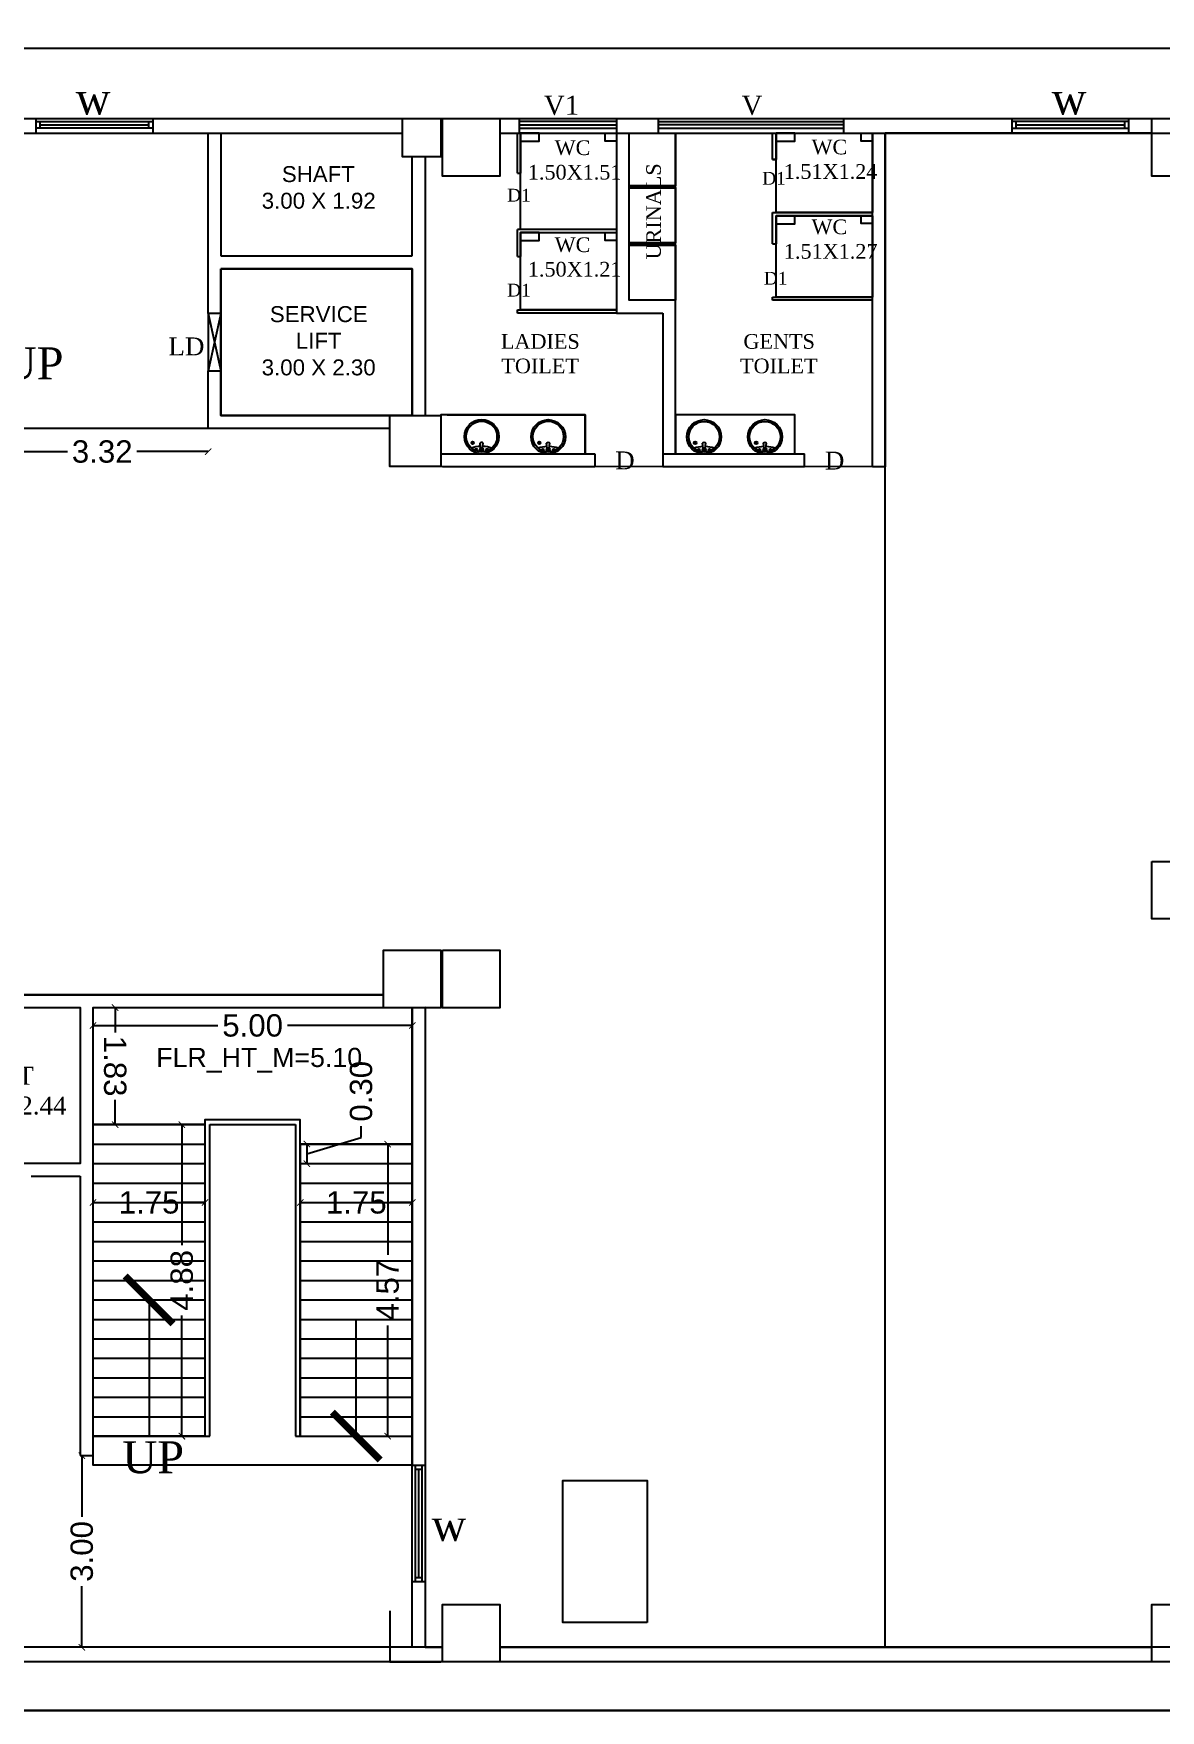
# Model space of a CAD drawing. Header units: metres. Extents: x 3229 to 14086, y -2906 to 1156.
# Drawn here: x 13681.49 to 13699.14, y -2750.87 to -2724.61 of the extents above; entities that cross this region are included whole.
import ezdxf

# ---------------------------------------------------------------- set-up
doc = ezdxf.new("R2010")
doc.units = ezdxf.units.M
doc.header["$MEASUREMENT"] = 0
for name, color, linetype in [('BLK_1_FLR_0_BATH', 1, 'Continuous'), ('BLK_1_FLR_0_BLT_UP_AREA', 18, 'Continuous'), ('BLK_1_FLR_0_CARPET_AREA', 18, 'Continuous'), ('BLK_1_FLR_0_DRINKING_WATER', 7, 'Continuous'), ('BLK_1_FLR_0_EXIT_WIDTH_STAIR', 1, 'Continuous'), ('BLK_1_FLR_0_LIFT_3', 30, 'Continuous'), ('BLK_1_FLR_0_LIFT_7', 30, 'Continuous'), ('BLK_1_FLR_0_REGULAR_ROOM', 3, 'Continuous'), ('BLK_1_FLR_0_STAIR_1', 1, 'Continuous'), ('BLK_1_FLR_0_STAIR_1_FLIGHT_1', 7, 'Continuous'), ('BLK_1_FLR_0_STAIR_1_LANDING_1', 7, 'Continuous'), ('BLK_1_FLR_0_URINAL', 235, 'Continuous'), ('BLK_1_FLR_0_WASH', 55, 'Continuous'), ('BLK_1_FLR_0_WATER_CLOSET', 1, 'Continuous')]:
    doc.layers.add(name, color=color, linetype=linetype)
doc.styles.add('arial', font='arial.ttf', dxfattribs={"height": 0.35})
doc.styles.get("Standard").update_dxf_attribs({"font": 'arial.ttf'})
doc.styles.add('TIMES NEW ROMAN', font='times.ttf')
doc.dimstyles.get("Standard").update_dxf_attribs({"dimtxt": 0.3, "dimasz": 0.2, "dimexe": 0.1, "dimexo": 0.3, "dimgap": 0.09, "dimtad": 1, "dimzin": 0, "dimdsep": 46, "dimtxsty": 'Standard', "dimblk": 'ARCHTICK', "dimcen": 0.09, "dimdle": 0.1, "dimadec": 0, "dimazin": 0, "dimtfac": 1, "dimtofl": 0, "dimtmove": 2, "dimatfit": 0, "dimldrblk": 'ARCHTICK', "dimfxl": 0, "dimtolj": 1, "dimtzin": 0, "dimarcsym": 0})
doc.dimstyles.new('Standard3', dxfattribs={"dimtxt": 0.35, "dimasz": 0.1, "dimexe": 0.18, "dimexo": 0.0625, "dimgap": 0.09, "dimtad": 0, "dimzin": 0, "dimdsep": 46, "dimtxsty": 'arial', "dimblk": 'ARCHTICK', "dimcen": 0.09, "dimse1": 1, "dimse2": 1, "dimadec": 0, "dimazin": 0, "dimtfac": 1, "dimtofl": 0, "dimtmove": 1, "dimatfit": 3, "dimfxl": 0, "dimtolj": 1, "dimtzin": 0, "dimarcsym": 0})

# ---------------------------------------------------------------- blocks, each defined once
blk = doc.blocks.new('_ArchTick')
at = {"color": 0, "linetype": 'ByBlock', "const_width": 0.15}
blk.add_lwpolyline([(-0.5, -0.5), (0.5, 0.5)], dxfattribs=at)
blk = doc.blocks.new('*D8')
at = {"color": 0, "lineweight": -2}
for p, q in [((13640.411, -2724.838), (13721.342, -2724.838)), ((13803.872, -2724.838), (13722.942, -2724.838))]:
    blk.add_line(p, q, dxfattribs=at)
at = {"layer": 'DefPoints', "color": 0}
for p in [(13803.872, -2724.838), (13640.411, -2725.939), (13803.872, -2725.939)]:
    blk.add_point(p, dxfattribs=at)
at = {"color": 0, "lineweight": -2, "xscale": 0.4, "yscale": 0.4, "zscale": 0.4, "rotation": 180}
blk.add_blockref('_ArchTick', (13640.411, -2724.838), dxfattribs=at)
at = {"color": 0, "lineweight": -2, "xscale": 0.4, "yscale": 0.4, "zscale": 0.4}
blk.add_blockref('_ArchTick', (13803.872, -2724.838), dxfattribs=at)
at = {"color": 0, "insert": (13722.142, -2724.838), "char_height": 0.35, "attachment_point": 5, "style": 'arial'}
blk.add_mtext('\\A1;163.46', dxfattribs=at)
blk = doc.blocks.new('*D20')
at = {"color": 0, "lineweight": -2}
for p, q in [((13686.621, -2741.894), (13686.621, -2741.714)), ((13685.77, -2742.149), (13686.621, -2741.894)), ((13685.77, -2741.997), (13685.77, -2742.302))]:
    blk.add_line(p, q, dxfattribs=at)
at = {"layer": 'DefPoints', "color": 0}
for p in [(13685.668, -2741.997), (13685.668, -2742.302), (13685.77, -2742.302)]:
    blk.add_point(p, dxfattribs=at)
at = {"color": 0, "lineweight": -2, "xscale": 0.1, "yscale": 0.1, "zscale": 0.1}
for p, rotation in [((13685.77, -2741.997), 90), ((13685.77, -2742.302), 270)]:
    blk.add_blockref('_ArchTick', p, dxfattribs=dict(at, rotation=rotation))
at = {"color": 0, "insert": (13686.621, -2741.17), "char_height": 0.35, "attachment_point": 5, "rotation": 90, "style": 'arial'}
blk.add_mtext('\\A1;0.30', dxfattribs=at)
blk = doc.blocks.new('*D80')
at = {"color": 0, "lineweight": -2}
for p, q in [((13685.668, -2742.912), (13686.016, -2742.912)), ((13687.422, -2742.912), (13687.075, -2742.912))]:
    blk.add_line(p, q, dxfattribs=at)
at = {"layer": 'DefPoints', "color": 0}
for p in [(13685.668, -2742.912), (13685.668, -2742.912), (13687.422, -2742.912)]:
    blk.add_point(p, dxfattribs=at)
at = {"color": 0, "lineweight": -2, "xscale": 0.1, "yscale": 0.1, "zscale": 0.1, "rotation": 180}
blk.add_blockref('_ArchTick', (13685.668, -2742.912), dxfattribs=at)
at = {"color": 0, "lineweight": -2, "xscale": 0.1, "yscale": 0.1, "zscale": 0.1}
blk.add_blockref('_ArchTick', (13687.422, -2742.912), dxfattribs=at)
at = {"color": 0, "insert": (13686.545, -2742.912), "char_height": 0.35, "attachment_point": 5, "style": 'arial'}
blk.add_mtext('\\A1;1.75', dxfattribs=at)
blk = doc.blocks.new('*D81')
at = {"color": 0, "lineweight": -2}
for p, q in [((13682.422, -2742.912), (13682.769, -2742.912)), ((13684.175, -2742.912), (13683.828, -2742.912))]:
    blk.add_line(p, q, dxfattribs=at)
at = {"layer": 'DefPoints', "color": 0}
for p in [(13682.422, -2742.912), (13682.422, -2742.912), (13684.175, -2742.912)]:
    blk.add_point(p, dxfattribs=at)
at = {"color": 0, "lineweight": -2, "xscale": 0.1, "yscale": 0.1, "zscale": 0.1, "rotation": 180}
blk.add_blockref('_ArchTick', (13682.422, -2742.912), dxfattribs=at)
at = {"color": 0, "lineweight": -2, "xscale": 0.1, "yscale": 0.1, "zscale": 0.1}
blk.add_blockref('_ArchTick', (13684.175, -2742.912), dxfattribs=at)
at = {"color": 0, "insert": (13683.299, -2742.912), "char_height": 0.35, "attachment_point": 5, "style": 'arial'}
blk.add_mtext('\\A1;1.75', dxfattribs=at)
blk = doc.blocks.new('*D82')
at = {"layer": 'BLK_1_FLR_0_STAIR_1_FLIGHT_1', "color": 0, "lineweight": -2, "ltscale": 0.2}
for p, q in [((13683.812, -2741.692), (13683.812, -2743.579)), ((13683.812, -2746.57), (13683.812, -2744.683))]:
    blk.add_line(p, q, dxfattribs=at)
at = {"layer": 'DefPoints', "color": 0, "ltscale": 0.2}
for p in [(13684.175, -2741.692), (13683.812, -2746.57), (13684.175, -2746.57)]:
    blk.add_point(p, dxfattribs=at)
at = {"layer": 'BLK_1_FLR_0_STAIR_1_FLIGHT_1', "color": 0, "lineweight": -2, "ltscale": 0.2, "xscale": 0.1, "yscale": 0.1, "zscale": 0.1}
for p, rotation in [((13683.812, -2741.692), 90), ((13683.812, -2746.57), 270)]:
    blk.add_blockref('_ArchTick', p, dxfattribs=dict(at, rotation=rotation))
at = {"layer": 'BLK_1_FLR_0_STAIR_1_FLIGHT_1', "color": 0, "ltscale": 0.2, "insert": (13683.812, -2744.131), "char_height": 0.35, "attachment_point": 5, "rotation": 90, "style": 'arial'}
blk.add_mtext('\\A1;4.88', dxfattribs=at)
blk = doc.blocks.new('*D83')
at = {"layer": 'BLK_1_FLR_0_STAIR_1_FLIGHT_1', "color": 0, "lineweight": -2, "ltscale": 0.2}
for p, q in [((13687.037, -2741.997), (13687.037, -2743.732)), ((13687.037, -2746.57), (13687.037, -2744.835))]:
    blk.add_line(p, q, dxfattribs=at)
at = {"layer": 'DefPoints', "color": 0, "ltscale": 0.2}
for p in [(13687.422, -2741.997), (13687.037, -2746.57), (13687.422, -2746.57)]:
    blk.add_point(p, dxfattribs=at)
at = {"layer": 'BLK_1_FLR_0_STAIR_1_FLIGHT_1', "color": 0, "lineweight": -2, "ltscale": 0.2, "xscale": 0.1, "yscale": 0.1, "zscale": 0.1}
for p, rotation in [((13687.037, -2741.997), 90), ((13687.037, -2746.57), 270)]:
    blk.add_blockref('_ArchTick', p, dxfattribs=dict(at, rotation=rotation))
at = {"layer": 'BLK_1_FLR_0_STAIR_1_FLIGHT_1', "color": 0, "ltscale": 0.2, "insert": (13687.037, -2744.284), "char_height": 0.35, "attachment_point": 5, "rotation": 90, "style": 'arial'}
blk.add_mtext('\\A1;4.57', dxfattribs=at)
blk = doc.blocks.new('*D116')
at = {"layer": 'BLK_1_FLR_0_STAIR_1_LANDING_1', "color": 0, "lineweight": -2}
for p, q in [((13682.421, -2740.141), (13684.377, -2740.141)), ((13687.422, -2740.141), (13685.465, -2740.141))]:
    blk.add_line(p, q, dxfattribs=at)
at = {"layer": 'DefPoints', "color": 0}
for p in [(13682.421, -2739.86), (13687.422, -2739.86), (13687.422, -2740.141)]:
    blk.add_point(p, dxfattribs=at)
at = {"layer": 'BLK_1_FLR_0_STAIR_1_LANDING_1', "color": 0, "lineweight": -2, "xscale": 0.1, "yscale": 0.1, "zscale": 0.1, "rotation": 180}
blk.add_blockref('_ArchTick', (13682.421, -2740.141), dxfattribs=at)
at = {"layer": 'BLK_1_FLR_0_STAIR_1_LANDING_1', "color": 0, "lineweight": -2, "xscale": 0.1, "yscale": 0.1, "zscale": 0.1}
blk.add_blockref('_ArchTick', (13687.422, -2740.141), dxfattribs=at)
at = {"layer": 'BLK_1_FLR_0_STAIR_1_LANDING_1', "color": 0, "insert": (13684.921, -2740.141), "char_height": 0.35, "attachment_point": 5, "style": 'arial'}
blk.add_mtext('\\A1;5.00', dxfattribs=at)
blk = doc.blocks.new('*D117')
at = {"layer": 'BLK_1_FLR_0_STAIR_1_LANDING_1', "color": 0, "lineweight": -2}
for p, q in [((13682.766, -2739.86), (13682.766, -2740.248)), ((13682.767, -2741.692), (13682.767, -2741.304))]:
    blk.add_line(p, q, dxfattribs=at)
at = {"layer": 'DefPoints', "color": 0}
for p in [(13682.421, -2739.86), (13682.422, -2741.692), (13682.767, -2741.692)]:
    blk.add_point(p, dxfattribs=at)
at = {"layer": 'BLK_1_FLR_0_STAIR_1_LANDING_1', "color": 0, "lineweight": -2, "xscale": 0.1, "yscale": 0.1, "zscale": 0.1}
for p, rotation in [((13682.766, -2739.86), 90.05057263460154), ((13682.767, -2741.692), 270.0505726346015)]:
    blk.add_blockref('_ArchTick', p, dxfattribs=dict(at, rotation=rotation))
at = {"layer": 'BLK_1_FLR_0_STAIR_1_LANDING_1', "color": 0, "insert": (13682.766, -2740.776), "char_height": 0.35, "attachment_point": 5, "rotation": 270.0506, "style": 'arial'}
blk.add_mtext('\\A1;1.83', dxfattribs=at)
blk = doc.blocks.new('*D145')
at = {"layer": 'BLK_1_FLR_0_EXIT_WIDTH_STAIR', "color": 0, "lineweight": -2}
for p, q in [((13680.906, -2731.155), (13682.022, -2731.155)), ((13684.223, -2731.155), (13683.107, -2731.155))]:
    blk.add_line(p, q, dxfattribs=at)
at = {"layer": 'DefPoints', "color": 0}
for p in [(13680.906, -2730.79), (13684.223, -2730.79), (13684.223, -2731.155)]:
    blk.add_point(p, dxfattribs=at)
at = {"layer": 'BLK_1_FLR_0_EXIT_WIDTH_STAIR', "color": 0, "lineweight": -2, "xscale": 0.1, "yscale": 0.1, "zscale": 0.1}
for p, rotation in [((13680.906, -2731.155), 179.9968598997327), ((13684.223, -2731.155), 359.9968598997327)]:
    blk.add_blockref('_ArchTick', p, dxfattribs=dict(at, rotation=rotation))
at = {"layer": 'BLK_1_FLR_0_EXIT_WIDTH_STAIR', "color": 0, "insert": (13682.565, -2731.155), "char_height": 0.35, "attachment_point": 5, "rotation": 359.9969, "style": 'arial'}
blk.add_mtext('\\A1;3.32', dxfattribs=at)
blk = doc.blocks.new('*D146')
at = {"layer": 'BLK_1_FLR_0_EXIT_WIDTH_STAIR', "color": 0, "lineweight": -2}
for p, q in [((13682.246, -2746.875), (13682.246, -2747.831)), ((13682.246, -2749.875), (13682.246, -2748.919))]:
    blk.add_line(p, q, dxfattribs=at)
at = {"layer": 'DefPoints', "color": 0}
for p in [(13682.221, -2746.875), (13682.221, -2749.875), (13682.246, -2749.875)]:
    blk.add_point(p, dxfattribs=at)
at = {"layer": 'BLK_1_FLR_0_EXIT_WIDTH_STAIR', "color": 0, "lineweight": -2, "xscale": 0.1, "yscale": 0.1, "zscale": 0.1}
for p, rotation in [((13682.246, -2746.875), 90), ((13682.246, -2749.875), 270)]:
    blk.add_blockref('_ArchTick', p, dxfattribs=dict(at, rotation=rotation))
at = {"layer": 'BLK_1_FLR_0_EXIT_WIDTH_STAIR', "color": 0, "insert": (13682.246, -2748.375), "char_height": 0.35, "attachment_point": 5, "rotation": 90, "style": 'arial'}
blk.add_mtext('\\A1;3.00', dxfattribs=at)

msp = doc.modelspace()

# ---------------------------------------------------------------- linework, layer by layer
at = {"color": 0, "ltscale": 0.2}
for p, q in [((13681.527, -2725.939), (13681.527, -2726.169)), ((13683.356, -2725.939), (13683.356, -2726.169)), ((13684.223, -2725.939), (13684.223, -2725.938)), ((13684.423, -2725.938), (13684.423, -2725.939)), ((13689.097, -2725.939), (13689.097, -2726.169)), ((13690.621, -2725.939), (13690.621, -2726.169)), ((13691.276, -2725.939), (13691.276, -2726.169)), ((13694.178, -2725.939), (13694.178, -2726.169)), ((13696.816, -2725.939), (13696.816, -2726.169)), ((13698.644, -2725.939), (13698.644, -2726.169)), ((13681.527, -2725.988), (13683.356, -2725.988)), ((13683.356, -2726.09), (13681.527, -2726.09)), ((13681.59, -2725.988), (13681.59, -2726.09)), ((13681.59, -2726.039), (13683.292, -2726.039)), ((13683.292, -2725.988), (13683.292, -2726.09)), ((13684.223, -2728.991), (13684.223, -2726.169)), ((13684.423, -2726.169), (13684.423, -2728.091)), ((13689.069, -2726.792), (13689.069, -2726.169)), ((13690.623, -2725.988), (13689.097, -2725.988)), ((13689.097, -2726.039), (13690.621, -2726.04)), ((13689.097, -2726.09), (13690.621, -2726.09)), ((13689.119, -2726.169), (13689.119, -2726.792)), ((13690.623, -2726.169), (13690.623, -2728.985)), ((13690.821, -2728.785), (13690.821, -2726.169)), ((13691.276, -2725.988), (13694.178, -2725.988)), ((13694.178, -2726.039), (13691.276, -2726.039)), ((13691.276, -2726.09), (13694.178, -2726.09)), ((13691.547, -2728.785), (13691.547, -2726.169)), ((13693.064, -2726.578), (13693.064, -2726.169)), ((13693.122, -2726.169), (13693.122, -2726.578)), ((13694.631, -2731.391), (13694.632, -2726.169)), ((13694.831, -2731.391), (13694.832, -2726.169)), ((13698.644, -2725.988), (13696.816, -2725.988)), ((13696.816, -2726.09), (13698.644, -2726.09)), ((13696.879, -2725.988), (13696.879, -2726.09)), ((13696.879, -2726.039), (13698.581, -2726.039)), ((13698.581, -2725.988), (13698.581, -2726.09)), ((13687.422, -2728.091), (13687.422, -2726.538)), ((13687.622, -2726.538), (13687.622, -2730.59)), ((13693.122, -2726.578), (13693.064, -2726.578)), ((13693.064, -2726.578), (13693.122, -2726.578)), ((13689.069, -2726.792), (13689.119, -2726.792)), ((13690.821, -2726.992), (13691.547, -2726.992)), ((13691.547, -2727.03), (13690.821, -2727.03)), ((13693.064, -2727.901), (13693.064, -2727.412)), ((13693.064, -2727.412), (13694.632, -2727.412)), ((13693.122, -2727.462), (13693.122, -2727.901)), ((13694.631, -2727.462), (13693.122, -2727.462)), ((13689.069, -2728.101), (13689.069, -2727.676)), ((13690.623, -2727.676), (13689.069, -2727.676)), ((13689.119, -2727.726), (13689.119, -2728.101)), ((13689.119, -2727.726), (13690.623, -2727.726)), ((13690.821, -2727.884), (13691.547, -2727.884)), ((13691.547, -2727.922), (13690.821, -2727.922)), ((13693.064, -2727.901), (13693.122, -2727.901)), ((13684.423, -2728.091), (13687.422, -2728.091)), ((13687.422, -2728.291), (13684.423, -2728.291)), ((13684.423, -2728.291), (13684.423, -2728.991)), ((13687.422, -2730.59), (13687.422, -2728.291)), ((13689.069, -2728.101), (13689.119, -2728.101)), ((13691.547, -2728.785), (13690.821, -2728.785)), ((13691.547, -2731.19), (13691.547, -2728.785)), ((13693.064, -2728.736), (13694.631, -2728.736)), ((13693.064, -2728.785), (13693.064, -2728.736)), ((13694.631, -2728.785), (13693.064, -2728.785)), ((13684.423, -2728.991), (13684.223, -2728.991)), ((13689.069, -2728.936), (13690.623, -2728.936)), ((13689.069, -2728.985), (13689.069, -2728.936)), ((13690.623, -2728.985), (13689.069, -2728.985)), ((13690.623, -2728.985), (13691.347, -2728.985)), ((13691.347, -2728.985), (13691.346, -2731.187)), ((13684.223, -2730.79), (13684.223, -2729.891)), ((13684.223, -2729.891), (13684.423, -2729.891)), ((13684.423, -2729.891), (13684.423, -2730.59)), ((13684.423, -2730.59), (13687.072, -2730.59)), ((13687.969, -2730.58), (13690.13, -2730.58)), ((13690.13, -2730.58), (13690.13, -2731.187)), ((13693.414, -2730.58), (13691.547, -2730.58)), ((13693.414, -2731.187), (13693.414, -2730.58)), ((13687.072, -2730.79), (13684.223, -2730.79)), ((13687.869, -2731.187), (13690.28, -2731.187)), ((13688.347, -2731.015), (13688.39, -2731.015)), ((13688.368, -2730.994), (13688.368, -2731.037)), ((13688.418, -2731.122), (13688.41, -2731.117)), ((13688.418, -2731.127), (13688.41, -2731.132)), ((13688.423, -2731.119), (13688.423, -2731.109)), ((13688.423, -2731.13), (13688.423, -2731.139)), ((13688.427, -2731.122), (13688.436, -2731.117)), ((13688.427, -2731.127), (13688.436, -2731.132)), ((13688.493, -2731.1), (13688.483, -2731.02)), ((13688.524, -2731.1), (13688.534, -2731.02)), ((13688.589, -2731.122), (13688.581, -2731.117)), ((13688.589, -2731.127), (13688.581, -2731.132)), ((13688.594, -2731.119), (13688.594, -2731.109)), ((13688.594, -2731.13), (13688.594, -2731.139)), ((13688.598, -2731.122), (13688.607, -2731.117)), ((13688.598, -2731.127), (13688.607, -2731.132)), ((13689.391, -2731.018), (13689.434, -2731.018)), ((13689.412, -2730.996), (13689.412, -2731.039)), ((13689.462, -2731.124), (13689.453, -2731.119)), ((13689.462, -2731.129), (13689.453, -2731.134)), ((13689.467, -2731.121), (13689.467, -2731.111)), ((13689.467, -2731.132), (13689.467, -2731.142)), ((13689.471, -2731.124), (13689.48, -2731.119)), ((13689.471, -2731.129), (13689.48, -2731.134)), ((13689.537, -2731.103), (13689.526, -2731.023)), ((13689.567, -2731.103), (13689.578, -2731.023)), ((13689.633, -2731.124), (13689.624, -2731.119)), ((13689.633, -2731.129), (13689.624, -2731.134)), ((13689.638, -2731.121), (13689.638, -2731.111)), ((13689.638, -2731.132), (13689.638, -2731.142)), ((13689.642, -2731.124), (13689.651, -2731.119)), ((13689.642, -2731.129), (13689.651, -2731.134)), ((13690.28, -2731.187), (13690.28, -2731.39)), ((13691.346, -2731.187), (13693.564, -2731.187)), ((13691.346, -2731.19), (13691.346, -2731.39)), ((13691.833, -2731.018), (13691.876, -2731.018)), ((13691.855, -2730.996), (13691.855, -2731.039)), ((13691.905, -2731.124), (13691.896, -2731.119)), ((13691.905, -2731.129), (13691.896, -2731.134)), ((13691.909, -2731.121), (13691.909, -2731.111)), ((13691.909, -2731.132), (13691.909, -2731.142)), ((13691.914, -2731.124), (13691.922, -2731.119)), ((13691.914, -2731.129), (13691.922, -2731.134)), ((13691.979, -2731.103), (13691.969, -2731.023)), ((13692.01, -2731.103), (13692.02, -2731.023)), ((13692.076, -2731.124), (13692.067, -2731.119)), ((13692.076, -2731.129), (13692.067, -2731.134)), ((13692.08, -2731.121), (13692.08, -2731.111)), ((13692.08, -2731.132), (13692.08, -2731.142)), ((13692.085, -2731.124), (13692.093, -2731.119)), ((13692.085, -2731.129), (13692.093, -2731.134)), ((13692.786, -2731.018), (13692.829, -2731.018)), ((13692.808, -2730.996), (13692.808, -2731.039)), ((13692.857, -2731.124), (13692.849, -2731.119)), ((13692.857, -2731.129), (13692.849, -2731.134)), ((13692.862, -2731.121), (13692.862, -2731.111)), ((13692.862, -2731.132), (13692.862, -2731.142)), ((13692.867, -2731.124), (13692.875, -2731.119)), ((13692.867, -2731.129), (13692.875, -2731.134)), ((13692.932, -2731.103), (13692.922, -2731.023)), ((13692.963, -2731.103), (13692.973, -2731.023)), ((13693.028, -2731.124), (13693.02, -2731.119)), ((13693.028, -2731.129), (13693.02, -2731.134)), ((13693.033, -2731.121), (13693.033, -2731.111)), ((13693.033, -2731.132), (13693.033, -2731.142)), ((13693.038, -2731.124), (13693.046, -2731.119)), ((13693.038, -2731.129), (13693.046, -2731.134)), ((13693.564, -2731.39), (13693.564, -2731.187)), ((13687.894, -2731.39), (13690.28, -2731.39)), ((13691.346, -2731.39), (13693.564, -2731.39)), ((13694.831, -2731.391), (13694.631, -2731.391)), ((13686.972, -2739.66), (13674.949, -2739.66)), ((13679.78, -2739.86), (13682.221, -2739.86)), ((13682.221, -2739.86), (13682.221, -2742.301)), ((13682.421, -2746.875), (13682.421, -2739.86)), ((13682.421, -2739.86), (13686.972, -2739.86)), ((13687.422, -2749.875), (13687.422, -2739.86)), ((13687.622, -2739.86), (13687.622, -2749.875)), ((13682.422, -2741.692), (13684.175, -2741.692)), ((13685.668, -2741.616), (13684.175, -2741.616)), ((13684.175, -2741.616), (13684.175, -2746.57)), ((13684.251, -2746.57), (13684.251, -2741.692)), ((13684.251, -2741.692), (13685.592, -2741.692)), ((13685.592, -2741.692), (13685.592, -2746.57)), ((13685.668, -2746.57), (13685.668, -2741.616)), ((13682.422, -2741.997), (13684.175, -2741.997)), ((13685.668, -2741.997), (13687.422, -2741.997)), ((13682.221, -2742.301), (13681.451, -2742.301)), ((13681.451, -2742.501), (13682.221, -2742.501)), ((13682.221, -2742.501), (13682.221, -2746.875)), ((13682.422, -2742.302), (13684.175, -2742.302)), ((13685.668, -2742.302), (13687.422, -2742.302)), ((13682.422, -2742.607), (13684.175, -2742.607)), ((13685.668, -2742.607), (13687.422, -2742.607)), ((13685.668, -2742.912), (13687.422, -2742.912)), ((13685.668, -2743.216), (13687.422, -2743.216)), ((13685.668, -2743.521), (13687.422, -2743.521)), ((13685.668, -2743.826), (13687.422, -2743.826)), ((13685.668, -2744.131), (13687.422, -2744.131)), ((13685.668, -2744.436), (13687.422, -2744.436)), ((13685.668, -2744.741), (13687.422, -2744.741)), ((13685.668, -2745.046), (13687.422, -2745.046)), ((13685.668, -2745.351), (13687.422, -2745.351)), ((13685.668, -2745.655), (13687.422, -2745.655)), ((13685.668, -2745.96), (13687.422, -2745.96)), ((13685.668, -2746.265), (13687.422, -2746.265)), ((13682.422, -2746.57), (13684.175, -2746.57)), ((13684.175, -2746.57), (13684.251, -2746.57)), ((13685.592, -2746.57), (13685.668, -2746.57)), ((13685.668, -2746.57), (13687.422, -2746.57)), ((13682.221, -2746.875), (13682.421, -2746.875)), ((13687.422, -2747.023), (13687.622, -2747.023)), ((13687.471, -2748.852), (13687.471, -2747.023)), ((13687.471, -2747.086), (13687.573, -2747.086)), ((13687.522, -2747.086), (13687.522, -2748.789)), ((13687.573, -2747.023), (13687.573, -2748.852)), ((13687.573, -2748.789), (13687.471, -2748.789)), ((13687.622, -2748.852), (13687.422, -2748.852)), ((13662.936, -2750.865), (13716.167, -2750.865))]:
    msp.add_line(p, q, dxfattribs=at)
at = {"color": 0}
for p, q in [((13684.223, -2728.991), (13684.223, -2729.891)), ((13684.423, -2728.991), (13684.223, -2729.891)), ((13684.223, -2728.991), (13684.423, -2729.891)), ((13684.423, -2728.991), (13684.423, -2729.891)), ((13687.069, -2749.305), (13687.069, -2750.105)), ((13687.069, -2750.105), (13687.869, -2750.105))]:
    msp.add_line(p, q, dxfattribs=at)
at = {"color": 0, "ltscale": 0.2}
for points in [[(13674.849, -2725.939), (13687.269, -2725.939)], [(13687.269, -2725.939), (13687.869, -2725.939), (13687.869, -2726.539), (13687.269, -2726.539), (13687.269, -2725.939)], [(13688.794, -2725.939), (13699.006, -2725.939)], [(13674.849, -2726.169), (13687.269, -2726.169)], [(13688.794, -2726.169), (13699.006, -2726.169)], [(13687.068, -2730.59), (13687.869, -2730.59), (13687.869, -2731.39), (13687.069, -2731.39), (13687.069, -2730.59)], [(13687.894, -2749.875), (13674.949, -2749.875)], [(13687.894, -2750.105), (13674.949, -2750.105)], [(13699.006, -2749.875), (13688.794, -2749.875)], [(13699.006, -2750.105), (13688.794, -2750.105)]]:
    msp.add_lwpolyline(points, dxfattribs=at)
for points in [[(13687.894, -2725.939), (13688.794, -2725.939), (13688.794, -2726.839), (13687.894, -2726.839)], [(13699.006, -2725.939), (13699.906, -2725.939), (13699.906, -2726.839), (13699.006, -2726.839)], [(13699.006, -2737.572), (13699.906, -2737.572), (13699.906, -2738.472), (13699.006, -2738.472)], [(13686.969, -2738.962), (13687.869, -2738.962), (13687.869, -2739.862), (13686.969, -2739.862)], [(13687.894, -2738.962), (13688.794, -2738.962), (13688.794, -2739.862), (13687.894, -2739.862)], [(13687.894, -2749.205), (13688.794, -2749.205), (13688.794, -2750.105), (13687.894, -2750.105)], [(13699.006, -2749.205), (13699.906, -2749.205), (13699.906, -2750.105), (13699.006, -2750.105)]]:
    msp.add_lwpolyline(points, close=True, dxfattribs=at)
for centre, radius in [((13688.508, -2730.92), 0.269), ((13688.508, -2730.919), 0.241), ((13689.551, -2730.923), 0.269), ((13689.552, -2730.921), 0.241), ((13691.994, -2730.923), 0.269), ((13691.995, -2730.922), 0.241), ((13692.947, -2730.923), 0.269), ((13692.947, -2730.922), 0.241), ((13688.368, -2731.015), 0.0215), ((13688.423, -2731.124), 0.0153), ((13688.423, -2731.124), 0.00528), ((13688.508, -2731.124), 0.0283), ((13688.508, -2731.124), 0.0229), ((13688.508, -2731.124), 0.0153), ((13688.594, -2731.124), 0.0153), ((13688.594, -2731.124), 0.00528), ((13689.412, -2731.018), 0.0215), ((13689.467, -2731.127), 0.0153), ((13689.467, -2731.127), 0.00528), ((13689.552, -2731.127), 0.0283), ((13689.552, -2731.127), 0.0229), ((13689.552, -2731.127), 0.0153), ((13689.638, -2731.127), 0.0153), ((13689.638, -2731.127), 0.00528), ((13691.855, -2731.018), 0.0215), ((13691.909, -2731.127), 0.0153), ((13691.909, -2731.127), 0.00528), ((13691.995, -2731.127), 0.0283), ((13691.995, -2731.127), 0.0229), ((13691.995, -2731.127), 0.0153), ((13692.08, -2731.127), 0.0153), ((13692.08, -2731.127), 0.00528), ((13692.808, -2731.018), 0.0215), ((13692.862, -2731.127), 0.0153), ((13692.862, -2731.127), 0.00528), ((13692.947, -2731.127), 0.0283), ((13692.947, -2731.127), 0.0229), ((13692.947, -2731.127), 0.0153), ((13693.033, -2731.127), 0.0153), ((13693.033, -2731.127), 0.00528)]:
    msp.add_circle(centre, radius, dxfattribs=at)
for centre, radius, start, end in [((13688.508, -2731.551), 0.479, 92.2641, 109.5424), ((13688.508, -2731.046), 0.0368, 45.6485, 134.3515), ((13688.508, -2731.551), 0.479, 70.4576, 87.7358), ((13689.552, -2731.554), 0.479, 92.2641, 109.5424), ((13689.552, -2731.049), 0.0368, 45.6485, 134.3515), ((13689.552, -2731.554), 0.479, 70.4576, 87.7358), ((13691.995, -2731.554), 0.479, 92.2641, 109.5424), ((13691.995, -2731.049), 0.0368, 45.6485, 134.3515), ((13691.995, -2731.554), 0.479, 70.4576, 87.7358), ((13692.947, -2731.554), 0.479, 92.2641, 109.5424), ((13692.947, -2731.049), 0.0368, 45.6485, 134.3515), ((13692.947, -2731.554), 0.479, 70.4576, 87.7358)]:
    msp.add_arc(centre, radius, start, end, dxfattribs=at)
at = {"layer": 'BLK_1_FLR_0_BATH', "color": 2}
msp.add_lwpolyline([(13690.623, -2727.676), (13689.119, -2727.676), (13689.119, -2726.169), (13690.623, -2726.169)], close=True, dxfattribs=at)
at = {"layer": 'BLK_1_FLR_0_BATH', "color": 1}
msp.add_lwpolyline([(13693.122, -2726.169), (13694.632, -2726.169), (13694.632, -2727.412), (13693.122, -2727.412)], close=True, dxfattribs=at)
at = {"layer": 'BLK_1_FLR_0_BLT_UP_AREA', "color": 18}
msp.add_lwpolyline([(13640.411, -2725.939), (13803.872, -2725.939), (13803.872, -2736.95), (13804.482, -2736.95), (13804.482, -2750.865), (13791.564, -2750.865), (13791.564, -2747.824), (13781.351, -2747.752), (13781.351, -2750.865), (13727.946, -2750.865), (13727.946, -2747.824), (13716.367, -2747.824), (13716.367, -2750.865), (13662.936, -2750.865), (13662.936, -2747.824), (13652.724, -2747.824), (13652.724, -2750.865), (13639.802, -2750.865), (13639.801, -2736.947), (13640.411, -2736.947)], close=True, dxfattribs=at)
at = {"layer": 'BLK_1_FLR_0_CARPET_AREA', "color": 18}
for points in [[(13699.906, -2726.839), (13699.006, -2726.839), (13699.006, -2726.169), (13694.832, -2726.169), (13694.831, -2731.391), (13687.069, -2731.39), (13687.072, -2730.79), (13674.849, -2730.79), (13674.849, -2731.39), (13667.086, -2731.39), (13667.086, -2726.169), (13663.836, -2726.169), (13663.836, -2726.839), (13662.936, -2726.839), (13662.936, -2726.169), (13652.724, -2726.169), (13652.724, -2726.839), (13651.824, -2726.839), (13651.824, -2726.169), (13641.611, -2726.169)], [(13674.949, -2739.66), (13686.972, -2739.66), (13686.969, -2738.962), (13687.869, -2738.962), (13687.869, -2739.862), (13687.622, -2739.86), (13687.622, -2749.875), (13687.894, -2749.875), (13687.894, -2749.205), (13688.794, -2749.205), (13688.794, -2749.875), (13699.006, -2749.875), (13699.006, -2749.205), (13699.906, -2749.205)]]:
    msp.add_lwpolyline(points, dxfattribs=at)
at = {"layer": 'BLK_1_FLR_0_DRINKING_WATER'}
msp.add_lwpolyline([(13691.101, -2749.486), (13689.778, -2749.486), (13689.778, -2747.265), (13691.101, -2747.265)], close=True, dxfattribs=at)
at = {"layer": 'BLK_1_FLR_0_LIFT_3'}
msp.add_lwpolyline([(13679.78, -2739.86), (13682.221, -2739.86), (13682.221, -2742.301), (13679.78, -2742.301)], close=True, dxfattribs=at)
at = {"layer": 'BLK_1_FLR_0_LIFT_7'}
msp.add_lwpolyline([(13684.423, -2728.291), (13687.422, -2728.291), (13687.422, -2730.59), (13684.423, -2730.59)], close=True, dxfattribs=at)
at = {"layer": 'BLK_1_FLR_0_REGULAR_ROOM'}
msp.add_lwpolyline([(13694.832, -2726.169), (13745.281, -2726.169), (13745.281, -2749.875), (13694.832, -2749.875)], close=True, dxfattribs=at)
at = {"layer": 'BLK_1_FLR_0_STAIR_1'}
msp.add_lwpolyline([(13687.422, -2747.023), (13682.421, -2747.023), (13682.421, -2739.86), (13687.422, -2739.86)], close=True, dxfattribs=at)
at = {"layer": 'BLK_1_FLR_0_STAIR_1_FLIGHT_1', "color": 0, "ltscale": 0.2}
for p, q in [((13682.422, -2742.912), (13684.175, -2742.912)), ((13682.422, -2743.216), (13684.175, -2743.216)), ((13682.422, -2743.521), (13684.175, -2743.521)), ((13682.422, -2743.826), (13684.175, -2743.826)), ((13682.422, -2744.131), (13684.175, -2744.131)), ((13682.422, -2744.436), (13684.175, -2744.436)), ((13682.422, -2744.741), (13684.175, -2744.741)), ((13682.422, -2745.046), (13684.175, -2745.046)), ((13682.422, -2745.351), (13684.175, -2745.351)), ((13682.422, -2745.655), (13684.175, -2745.655)), ((13682.422, -2745.96), (13684.175, -2745.96)), ((13682.422, -2746.265), (13684.175, -2746.265))]:
    msp.add_line(p, q, dxfattribs=at)
at = {"layer": 'BLK_1_FLR_0_STAIR_1_FLIGHT_1'}
for points in [[(13684.175, -2746.57), (13682.422, -2746.57), (13682.422, -2741.692), (13684.175, -2741.692)], [(13687.422, -2741.997), (13685.668, -2741.997), (13685.668, -2746.57), (13687.422, -2746.57)]]:
    msp.add_lwpolyline(points, close=True, dxfattribs=at)
at = {"layer": 'BLK_1_FLR_0_STAIR_1_LANDING_1'}
msp.add_lwpolyline([(13687.422, -2739.86), (13687.422, -2741.997), (13685.668, -2741.997), (13685.668, -2741.616), (13684.175, -2741.616), (13684.175, -2741.692), (13682.422, -2741.692), (13682.421, -2739.86)], close=True, dxfattribs=at)
at = {"layer": 'BLK_1_FLR_0_URINAL'}
for points in [[(13690.821, -2726.169), (13691.547, -2726.169), (13691.547, -2726.992), (13690.821, -2726.992)], [(13690.821, -2727.021), (13691.547, -2727.021), (13691.547, -2727.884), (13690.821, -2727.884)], [(13690.821, -2727.922), (13691.547, -2727.922), (13691.547, -2728.785), (13690.821, -2728.785)]]:
    msp.add_lwpolyline(points, close=True, dxfattribs=at)
at = {"layer": 'BLK_1_FLR_0_WASH', "color": 60}
for points in [[(13689.119, -2726.293), (13689.412, -2726.293), (13689.412, -2726.169), (13689.119, -2726.169)], [(13693.122, -2726.293), (13693.416, -2726.293), (13693.416, -2726.169), (13693.122, -2726.169)], [(13693.122, -2727.586), (13693.416, -2727.586), (13693.416, -2727.462), (13693.122, -2727.462)], [(13689.119, -2727.849), (13689.412, -2727.849), (13689.412, -2727.726), (13689.119, -2727.726)]]:
    msp.add_lwpolyline(points, close=True, dxfattribs=at)
at = {"layer": 'BLK_1_FLR_0_WASH', "color": 56}
for points in [[(13690.443, -2726.169), (13690.623, -2726.169), (13690.623, -2726.291), (13690.443, -2726.291)], [(13694.452, -2726.169), (13694.632, -2726.169), (13694.632, -2726.291), (13694.452, -2726.291)], [(13694.452, -2727.462), (13694.631, -2727.462), (13694.631, -2727.584), (13694.452, -2727.584)], [(13690.443, -2727.726), (13690.623, -2727.726), (13690.623, -2727.847), (13690.443, -2727.847)]]:
    msp.add_lwpolyline(points, close=True, dxfattribs=at)
at = {"layer": 'BLK_1_FLR_0_WASH', "color": 55}
for points in [[(13687.869, -2731.187), (13690.13, -2731.187), (13690.13, -2730.58), (13687.869, -2730.58)], [(13691.547, -2731.19), (13693.414, -2731.187), (13693.414, -2730.58), (13691.547, -2730.58)]]:
    msp.add_lwpolyline(points, close=True, dxfattribs=at)
at = {"layer": 'BLK_1_FLR_0_WATER_CLOSET', "color": 1}
msp.add_lwpolyline([(13693.122, -2727.462), (13694.631, -2727.462), (13694.631, -2728.736), (13693.122, -2728.736)], close=True, dxfattribs=at)
at = {"layer": 'BLK_1_FLR_0_WATER_CLOSET', "color": 2}
msp.add_lwpolyline([(13690.623, -2728.936), (13689.119, -2728.936), (13689.119, -2727.726), (13690.623, -2727.726)], close=True, dxfattribs=at)

# ---------------------------------------------------------------- texts
at = {"color": 0, "attachment_point": 1, "style": 'TIMES NEW ROMAN'}
for s, insert, char_height in [('{\\W3.695938; }w', (13681.452, -2725.374), 0.5), ('{\\W6.332423; }V1', (13688.766, -2725.581), 0.3), ('{\\W7.112697; }V', (13691.775, -2725.581), 0.3), ('{\\W3.695938; }w', (13696.741, -2725.374), 0.5), ('{\\W5.30327;  }D1', (13692.103, -2726.775), 0.2), ('{\\W5.30327;  }D1', (13688.108, -2727.039), 0.2), ('{\\W5.30327;  }D1', (13688.108, -2728.526), 0.2), ('{\\W5.30327;  }D1', (13692.129, -2728.34), 0.2), ('{\\W6.573453; }LD', (13682.907, -2729.367), 0.28), ('{\\W7.789274; }D', (13689.777, -2731.152), 0.28), ('{\\W7.789274; }D', (13693.062, -2731.155), 0.28), ('{\\W4.991422; }LIFT\\P{\\W0.235563; }2.44 x 2.44', (13680.073, -2740.787), 0.28), ('{\\W2.633438; }UP', (13682.384, -2746.65), 0.5), ('{\\W3.695938; }w', (13687.026, -2747.71), 0.5)]:
    msp.add_mtext_dynamic_manual_height_columns(s, width=1.88596, gutter_width=15, heights=[0], dxfattribs=dict(at, insert=insert, char_height=char_height))
at = {"color": 0, "attachment_point": 1}
for s, heights, insert, char_height in [('{\\fTimes New Roman|b0|i0|c0|p18;\\W5.1401;  \\W1;WC\\P{\\W5.440351; }1.50X1.51}', [0.618], (13688.76, -2726.281), 0.23), ('{\\fTimes New Roman|b0|i0|c0|p18;\\W5.1401;  \\W1;WC\\P{\\W5.265547; }1.51X1.24}', [0.618], (13692.784, -2726.27), 0.23), ('{\\fTimes New Roman|b0|i0|c0|p18;\\W5.1401;  \\W1;WC\\P{\\W5.285078; }1.51X1.27}', [0.618], (13692.784, -2727.52), 0.23), ('{\\fTimes New Roman|b0|i0|c0|p18;\\W5.1401;  \\W1;WC\\P{\\W5.440351; }1.50X1.21}', [0.618], (13688.76, -2727.8), 0.23), ('{\\fTimes New Roman|b0|i0|c0|p18;\\W6.44328; \\W1;LADIES \\P{\\W6.519453; }TOILET}', [0], (13688.251, -2729.314), 0.23), ('{\\fTimes New Roman|b0|i0|c0|p18;\\W7.13957; \\W1;GENTS \\P{\\W6.519453; }TOILET}', [0], (13691.99, -2729.314), 0.23), ('{\\fTimes New Roman|b0|i0|c0|p18;\\W3.69125; \\W1;UP}', [0], (13680.297, -2729.522), 0.5)]:
    msp.add_mtext_dynamic_manual_height_columns(s, width=2.27644, gutter_width=35.4, heights=heights, dxfattribs=dict(at, insert=insert, char_height=char_height))
at = {"color": 0, "ltscale": 0.2, "char_height": 0.25, "attachment_point": 1}
for s, insert in [('{\\W3.936067; }SHAFT\\P{\\W0.682991; }3.00 X 1.92', (13684.997, -2726.684)), ('{\\W1.994942; }SERVICE\\P{\\W6.186506; }LIFT\\P{\\W0.674204; }3.00 X 2.30', (13684.997, -2728.877))]:
    msp.add_mtext_dynamic_manual_height_columns(s, width=1.88596, gutter_width=15, heights=[0], dxfattribs=dict(at, insert=insert))
at = {"color": 0, "insert": (13691.087, -2728.568), "char_height": 0.23, "attachment_point": 1, "rotation": 90}
msp.add_mtext_dynamic_manual_height_columns('{\\fTimes New Roman|b0|i0|c0|p18;\\W4.85734; \\W1;URINALS}', width=2.27644, gutter_width=35.4, heights=[0], dxfattribs=at)
at = {"layer": 'BLK_1_FLR_0_STAIR_1', "insert": (13683.411, -2740.49), "char_height": 0.3, "width": 5.30934, "attachment_point": 1}
msp.add_mtext('FLR_HT_M=5.10', dxfattribs=at)

# ---------------------------------------------------------------- dimensions: what is measured, and where the dimension line sits
at = {"color": 0}
dim = msp.add_linear_dim(base=(13803.872, -2724.838), p1=(13640.411, -2725.939), p2=(13803.872, -2725.939), dimstyle='Standard3', override={"dimasz": 0.4}, dxfattribs=at)
dim.commit()
dim.dimension.update_dxf_attribs({"geometry": '*D8', "text_midpoint": (13722.142, -2724.838)})
dim = msp.add_aligned_dim(p1=(13685.6685, -2741.997), p2=(13685.6685, -2742.3019), distance=0.1015, dimstyle='Standard3', override={"dimfxl": 0.18, "dimfxlon": 1, "dimarcsym": 1}, dxfattribs=at)
dim.commit()
dim.dimension.update_dxf_attribs({"geometry": '*D20', "text_midpoint": (13686.6214, -2741.624)})
at = {"color": 2}
for p1, p2, picture, middle in [((13684.175, -2742.912), (13682.422, -2742.912), '*D81', (13683.299, -2742.912)), ((13687.422, -2742.912), (13685.668, -2742.912), '*D80', (13686.545, -2742.912))]:
    dim = msp.add_aligned_dim(p1=p1, p2=p2, distance=0, dimstyle='Standard3', override={"dimfxl": 0.18, "dimfxlon": 1, "dimarcsym": 1}, dxfattribs=at)
    dim.commit()
    dim.dimension.update_dxf_attribs({"geometry": picture, "text_midpoint": middle})
at = {"layer": 'BLK_1_FLR_0_EXIT_WIDTH_STAIR'}
for p1, p2, distance, picture, middle in [((13680.906, -2730.79), (13684.223, -2730.79), -0.365, '*D145', (13682.565, -2731.155)), ((13682.221, -2746.875), (13682.221, -2749.875), 0.025, '*D146', (13682.246, -2748.375))]:
    dim = msp.add_aligned_dim(p1=p1, p2=p2, distance=distance, dimstyle='Standard3', override={"dimfxl": 0.18, "dimfxlon": 1, "dimarcsym": 1}, dxfattribs=at)
    dim.commit()
    dim.dimension.update_dxf_attribs({"geometry": picture, "text_midpoint": middle})
at = {"layer": 'BLK_1_FLR_0_STAIR_1_FLIGHT_1', "color": 1, "ltscale": 0.2}
for p1, p2, distance, picture, middle in [((13684.175, -2741.692), (13684.175, -2746.57), -0.363, '*D82', (13683.812, -2744.131)), ((13687.422, -2741.997), (13687.422, -2746.57), -0.385, '*D83', (13687.037, -2744.284))]:
    dim = msp.add_aligned_dim(p1=p1, p2=p2, distance=distance, dimstyle='Standard3', override={"dimfxl": 0.18, "dimfxlon": 1, "dimarcsym": 1}, dxfattribs=at)
    dim.commit()
    dim.dimension.update_dxf_attribs({"geometry": picture, "text_midpoint": middle})
at = {"layer": 'BLK_1_FLR_0_STAIR_1_LANDING_1', "color": 1}
dim = msp.add_aligned_dim(p1=(13682.421, -2739.86), p2=(13687.422, -2739.86), distance=-0.281, dimstyle='Standard3', override={"dimfxl": 0.18, "dimfxlon": 1, "dimarcsym": 1}, dxfattribs=at)
dim.commit()
dim.dimension.update_dxf_attribs({"geometry": '*D116', "text_midpoint": (13684.921, -2740.141)})
at = {"layer": 'BLK_1_FLR_0_STAIR_1_LANDING_1', "color": 2}
dim = msp.add_aligned_dim(p1=(13682.421, -2739.86), p2=(13682.422, -2741.692), distance=0.345, dimstyle='Standard3', override={"dimfxl": 0.18, "dimfxlon": 1, "dimarcsym": 1}, dxfattribs=at)
dim.commit()
dim.dimension.update_dxf_attribs({"geometry": '*D117', "text_midpoint": (13682.766, -2740.776)})

# ---------------------------------------------------------------- leaders
at = {"color": 0, "ltscale": 0.2}
for points in [[(13683.299, -2744.436), (13683.299, -2746.57)], [(13686.545, -2746.57), (13686.545, -2744.741)]]:
    msp.add_leader(points, dimstyle='Standard', override={"dimscale": 1, "dimasz": 0.75, "dimtad": 0}, dxfattribs=at)

doc.saveas('drawing.dxf')
